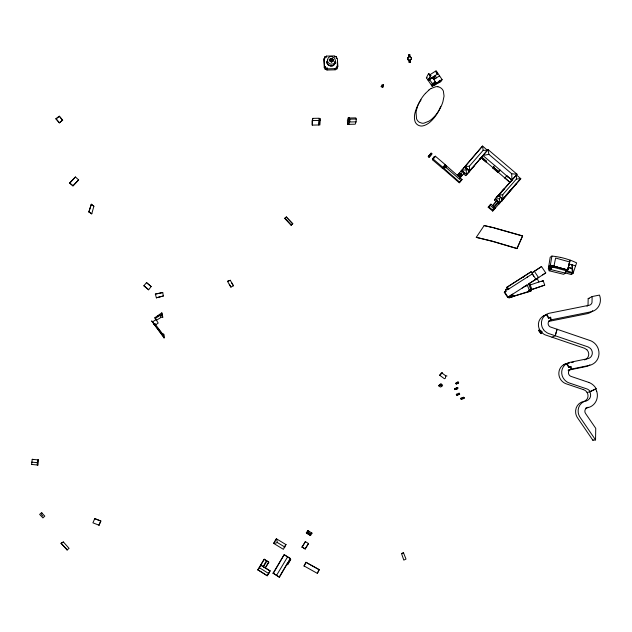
<?xml version="1.0" encoding="UTF-8"?>
<svg xmlns="http://www.w3.org/2000/svg" width="632" height="632" viewBox="0 0 632 632"><rect width="100%" height="100%" fill="white"/><g stroke="black" fill="none" stroke-linecap="round" stroke-linejoin="round"><path stroke-width="0.95" d="M516.423 179.006L516.439 174.906L520.8 178.706L501.863 200.099L502.353 200.486L501.816 201.031L501.342 200.636L502.796 199.135L502.764 194.64L516.423 179.006L520.8 178.706L516.692 183.225M327.036 61.462L327.028 62.971L327.716 59.803M548.481 321.23L551.388 319.776L591.283 311.758A13.027 12.379 50.5 0 0 592.697 311.315L593.59 310.944A13.027 12.379 50.5 0 0 595.668 309.68L596.418 309.056A13.051 12.395 50.5 0 0 599.586 304.411A13.027 12.379 50.5 0 0 600.376 300.611A13.075 12.419 50.5 0 0 599.46 295.089L592.144 296.542L592.01 302.349A3.926 3.729 50.7 0 1 591.307 303.952L590.62 304.624A3.926 3.729 50.7 0 1 588.834 305.311L549.168 313.267A10.697 10.23 51.8 0 0 546.759 314.27L543.267 316.15M592.144 296.542L588.179 298.604L588.044 304.348A3.871 3.681 50.8 0 1 587.341 305.935L587.025 306.291M596.703 391.279A13.256 12.632 58.9 0 1 597.359 395.514A13.296 12.664 58.9 0 1 597.129 397.836L596.971 398.602A13.13 12.506 58.9 0 1 596.213 400.814A13.256 12.632 58.9 0 1 592.271 405.665L591.52 406.171A13.256 12.632 58.9 0 1 587.341 407.774A3.824 3.642 60.4 0 0 585.738 413.755L595.739 428.338L595.542 439.912L592.887 440.259L592.895 439.674M227.488 281.327L230.301 280.316L227.488 281.327L230.909 287.118L233.413 285.798L231.668 282.804M163.72 334.138L164.044 337.851L163.72 334.138L162.566 333.98L154.753 323.592L154.082 324.066L154.706 325.551L158.198 323.07L154.911 317.667L161.808 312.856L162.621 317.169A7.687 7.529 -14.3 0 0 161.587 317.059L156.238 320.392L154.911 317.667M230.909 287.118L229.305 284.266M442.195 373.196L442.226 372.453L441.302 372.943L439.667 375.234L444.422 378.742L445.363 378.276L445.821 375.866L442.195 373.196L439.667 375.234M31.6 464.417L32.224 459.33L38.568 459.97L37.888 465.057L31.6 464.417L32.248 464.496M38.568 459.97L37.888 459.859L37.375 462.687L37.264 464.978L37.888 465.057M233.413 285.798L230.301 280.316M333.214 60.585L333.23 60.016L333.127 60.87A1.73 1.643 55.2 0 1 332.337 61.699C333.388 62.394 333.578 57.267 330.702 58.729A1.706 1.533 -5.6 0 0 329.92 59.55L330.007 60.949A1.706 1.683 -26.1 0 0 330.623 61.588L330.576 61.746M335.039 62.71L334.881 63.421L334.881 61.581M349.749 119.156L349.583 121.984L356.069 121.842L356.243 119.029L355.824 117.892L349.346 118.01L349.749 119.156L356.243 119.029M319.097 123.611L319.255 118.239L312.729 118.374L312.05 121.178L312.255 125.112L319.871 124.954L320.329 118.468L319.192 118.492M488.678 206.703L489.982 205.242L493.387 208.133L492.683 211.08L488.181 207.225L490.93 204.16L495.393 207.928L493.189 210.567L488.678 206.703L488.181 207.225M312.729 118.374L312.255 125.112M319.334 119.187L318.733 124.978M510.869 295.365L512.513 294.259L513.231 295.626L510.34 297.04A1.082 1.043 47.8 0 1 508.989 296.582L512.418 295.112L512.513 294.259L507.678 297.419L504.304 292.308L504.684 292.047L508.057 297.166L507.678 297.419M335.063 62.276A4.061 3.839 56 0 1 333.254 63.903L331.208 64.156A4.045 3.997 -29.8 0 1 329.217 63.5L328.111 62.386A4.037 3.99 -31.6 0 1 327.463 60.403L328.134 58.081A4.013 3.602 -5.4 0 1 330.062 56.683A4.053 3.642 -5.3 0 1 331.508 56.43L334.51 57.907L335.505 60.917A4.108 3.887 55.1 0 1 335.063 62.284L334.968 62.971L334.968 62.039M560.363 257.358A74.379 72.269 58.8 0 1 566.58 258.986L570.672 260.345A73.739 72.19 64.3 0 1 576.605 262.873L572.971 273.498L565.774 271.642L565.972 270.622L551.333 266.759L551.08 268.158L549.516 269.2L548.339 268.924L550.188 257.279L551.918 256.063A74.639 72.538 58.8 0 1 560.355 257.398M548.339 268.924L549.895 267.873L551.918 256.063M573.232 272.724L565.964 270.63L565.522 273.135L563.673 274.304L549.082 270.765L550.859 269.588L551.333 266.759M549.082 270.765L549.635 267.905M548.56 267.502L550.117 266.451L553.727 267.336L553.924 266.238L567.639 270.038L567.978 268.379M553.98 266.206L553.727 267.336L555.615 258.038L569.637 261.956L567.639 270.038M284.763 218.388L286.351 217.005L292.735 223.799L291.107 225.15L284.763 218.388L286.351 217.005M334.778 56.675L334.731 55.908L326.428 56.106L326.483 56.793L324.808 56.833L324.903 58.444L324.098 58.539L323.813 59.74L324.303 67.719L325.085 67.703L325.393 66.447L324.587 66.534L324.303 67.719M324.808 56.833L324.54 58.112M326.136 57.322L326.428 56.106M550.338 265.179L567.694 270.006L570.119 260.147L567.686 270.006L550.33 265.187L548.758 266.254M568.926 264.903L569.14 264.05L575.562 265.851M325.496 68.059L327.178 68.011L326.863 69.267L325.188 69.307L325.393 66.447M326.957 62.465L327.447 60.253M327.684 64.116L327.084 62.742C326.673 65.428 333.862 67.924 334.952 63.153L334.612 63.974M327.937 64.796L330.686 66.21L332.732 65.894L333.688 65.056M336.556 58.247L337.346 58.223L337.851 66.194L337.085 66.139C338.246 68.999 334.281 66.684 335.213 69.804L326.91 70.026L327.178 68.011M329.967 61.106L329.801 60.087M330.939 58.784L332.156 58.697L330.41 59.037M331.421 62.015C332.456 61.794 330.149 61.778 331.729 62.015M333.119 59.898L333.19 60.182M291.107 225.15L292.766 223.681M334.178 64.551L334.281 64.669M336.137 57.844L336.469 56.556L334.794 56.596M334.731 63.864L334.533 64.282M335.213 69.804L335.165 69.054L336.832 69.014L337.085 66.139M336.832 69.014L337.18 67.758M336.738 67.411L337.528 67.387L337.851 66.202M329.793 59.985L330.015 59.455M329.872 59.669L330.497 58.681M91.759 213.798L93.884 206.253L91.316 204.231L88.859 211.87L91.759 213.798L88.859 211.87M417.073 107.851L416.441 110.126A22.175 20.461 -1.6 0 0 416.053 112.607L416.535 118.69A6.581 6.557 15.7 0 0 419.427 122.316L421.963 123.193A6.596 6.573 10.2 0 0 423.993 123.145L428.875 121.194A22.136 20.58 60.6 0 0 430.977 119.78A21.757 20.216 61.9 0 0 432.264 118.69A43.039 39.998 59.7 0 0 442.874 101.91L444.051 96.072L443.372 91.111A6.565 5.625 30 0 0 442.384 89.444L441.966 88.938A6.494 5.593 29.7 0 0 438.561 86.892L437.913 86.75M552.013 337.204L555.212 335.742L557.076 329.296M555.212 335.742L557.1 329.288M541.087 333.617L541.332 331.666L539.057 330.141L538.59 330.378A11.518 11.021 51.9 0 0 541.087 333.617L541.79 332.171L540.581 331.287L538.985 328.277A10.633 10.175 51.9 0 1 545.653 315.06M88.922 211.997L91.316 204.231M565.032 272.906L571.304 274.525L571.557 273.751M348.769 124.346L349.733 121.541L349.496 117.568L348.358 117.591L347.403 120.42L347.639 124.37L355.208 124.196L356.069 121.842M347.639 124.37L348.595 121.565L348.358 117.591M455.775 383.656L457.663 382.802L457.995 381.957L458.674 382.328L458.342 383.174L456.446 384.019L455.775 383.656L456.233 382.747L457.995 381.957M381.175 86.703L382.842 86.007L383.482 84.483L381.918 84.917L381.175 86.703L382.779 87.382L383.482 84.483M382.779 87.382L382.842 86.007M100.764 521.037L98.979 525.239L100.82 521.021L94.705 518.611L100.82 521.021M99.042 525.224L92.92 522.822L94.761 518.603M408.675 54.81L408.635 57.243L407.608 58.278L407.759 59.661L408.991 60.482L409.212 62.544L410.389 62.473L410.405 59.835L411.472 58.902L411.321 57.52L410.065 56.73L409.852 54.747L408.675 54.81L408.635 57.243M407.608 58.278L408.872 56.683M407.759 59.661L407.853 57.725M409.607 55.3L409.852 54.747M409.82 57.291L410.065 56.73M408.991 60.482L409.228 59.929L408.003 59.1M409.212 62.544L409.228 59.929M410.405 59.835L410.16 60.388L411.472 58.902M411.321 57.52L411.227 59.455M484.223 225.458L476.283 237.34L492.589 241.385L516.96 248.605L522.609 235.886L493.323 227.599L484.112 225.569L493.205 227.71M516.96 248.605L522.609 235.886M286.083 544.673L276.389 538.772L273.68 543.394L283.389 549.327L285.925 544.531L284.123 547.612M426.387 77.768L428.472 73.786L429.065 73.636L430.858 75.5L428.054 80.225L426.387 77.768L427.121 77.554M460.688 398.824L461.02 398.16L463.382 397.267L464.267 397.765L463.935 398.437L461.605 399.305L460.688 398.824L463.051 397.939L463.382 397.267M461.605 399.305L461.937 398.642L464.267 397.765M428.054 80.225L430.858 75.5M429.373 79.292L432.738 84.174L431.909 85.928L428.354 80.675L429.365 79.284L432.501 77.381L433.868 79.387L439.596 75.895M428.354 80.675L429.713 78.85L438.118 73.723L442.108 79.6L441.334 81.038C436.009 86.347 442.25 75.998 439.216 82.35M432.501 77.381L432.051 78.265L434.476 76.796L429.997 79.276M456.446 384.019L456.912 383.118L456.233 382.747M268.75 573.579L270.014 570.83L260.692 564.984L257.793 569.772L267.202 575.776L268.75 573.579L259.389 567.718L264.2 559.217L260.866 564.692M431.569 85.075L432.312 83.637L435.314 81.773L436.222 83.211L435.472 84.641L438.213 82.958L438.806 81.267L439.817 80.659M437.486 74.11L437.178 73.644L437.834 73.209L436.167 70.752L429.428 75.097M431.798 85.762L432.738 84.174M304.008 565.917L317.335 573.366L319.239 569.708L305.951 562.29L304.126 566.027L305.951 562.29M431.98 85.802L432.343 86.339L433.023 85.036L438.971 81.52M434.611 82.239L435.156 82.934L432.667 84.475L433.023 85.036M319.136 569.622L317.335 573.366M506.019 289.361L505.892 289.59A1.114 1.074 47 0 0 505.829 290.199L505.9 291.289L505.45 290.459A1.114 1.074 47 0 1 505.521 289.859L505.647 289.63A1.114 1.074 47 0 1 506.516 289.219M273.68 543.394L276.389 538.772M287.465 564.487L290.57 559.281L290.009 558.933L290.767 559.478L287.647 564.708L286.904 564.139L287.647 564.708M273.103 573.161L284.179 554.659L290.301 558.443L279.431 577.253L273.103 573.161L279.431 577.253M273.261 573.429L284.179 554.659M276.453 575.531L287.576 556.918L284.368 554.872M279.747 576.123L286.778 564.337M287.102 564.376L290.222 559.154M302.064 547.059L305.375 541.592L308.495 543.559L305.217 548.939L302.064 547.059L305.217 548.939M302.151 547.122L305.375 541.592M263.133 566.73L266.372 560.758L264.279 559.36M263.386 566.888L266.909 561.098L268.837 562.211L265.322 567.994L263.465 566.928M265.416 567.544L265.322 567.994L270.093 570.965M265.867 566.801L268.742 562.061L264.2 559.217M267.202 575.776L270.014 570.83M305.114 548.86L308.495 543.559M428.259 156.633L431.135 153.134L431.917 153.813L431.427 154.603L429.041 157.305L428.259 156.633L431.135 153.134M429.041 157.305L431.917 153.813M306.338 532.894L307.816 530.524L308.432 530.833L308.914 532.816L310.154 533.621L310.517 535.541L306.338 532.894L310.517 535.541L312.01 533.147L307.816 530.524M308.432 530.833L306.939 533.218L308.914 532.816M432.383 158.909L433.094 158.916L434.658 157.139L434.152 156.823L432.383 158.909L432.841 159.304L432.454 159.754L442.321 168.183L445.26 164.66L435.361 156.207L432.454 159.754M434.152 156.823L434.405 157.526M434.808 157.076L435.361 156.207M441.926 386.168L442.629 385.125L440.986 383.916L439.588 384.588L438.711 385.82L440.338 387.021C443.775 386.673 439.912 383.814 438.711 385.82M440.291 384.959L440.986 383.916M442.321 168.183L445.26 164.66M443.032 168.618L445.852 165.315L462.055 179.488L461.597 180.081L459.235 182.767L443.032 168.618L445.852 165.315L446.184 167.63L461.076 180.57L462.055 179.488M257.856 569.93L259.389 567.718M568.966 370.755L569.882 369.775A3.8 3.626 56.9 0 1 571.091 369.222L570.491 366.671L570.925 366.521L571.533 369.064L568.168 370.218M457.939 174.827L458.382 174.235L459.906 175.088L461.091 176.494L460.633 177.094L464.078 173.042L462.908 171.509L461.376 170.727L458.816 173.768L459.251 173.2L460.783 174.061L461.968 175.475L461.526 176.059M463.509 173.784L465.618 175.609C470.571 171.714 469.908 169.858 464.496 167.125L460.823 171.462L482.532 146.055L487.43 150.298L482.5 155.978M463.651 173.595L464.078 173.042M459.235 182.767L461.076 180.57M487.43 150.298L483.164 150.345L469.379 166.192L469.663 170.703L468.383 172.354L474.442 165.726M468.62 172.552L481.142 157.518M481.671 157.028L479.807 159.232L481.552 157.171L486.474 161.365L481.679 157.028L488.03 149.555L517.047 174.242L511.343 180.784M589.53 398.595L588.171 399.969A6.225 5.933 58.9 0 1 586.433 400.807M481.031 157.842L485.945 162.021L486.601 161.215M148.646 289.756L151.143 286.549L146.521 282.607L143.867 285.759L148.646 289.756L143.867 285.759M494.674 165.465L500.125 170.087L498.016 172.512L492.612 167.907L494.682 165.458L482.888 155.472L488.876 154.35L511.707 173.753L517.047 174.242L515.933 175.435M498.838 171.572L493.173 167.251L498.83 171.58M492.683 211.08L499.509 203.291L496.744 200.858L493.284 204.815M457.955 174.811L459.251 173.2M510.948 181.194L496.91 196.923L503.941 189.015L498.522 195.58M493.063 168.294L493.758 167.48M458.571 176.123L459.622 174.882L461.076 176.518L459.567 178.358L460.001 177.79L459.085 176.581L457.339 175.467L458.374 174.242L459.622 174.882M459.906 175.088L460.783 174.061M511.517 180.634L516.439 174.906M501.816 201.031L507.591 194.056L501.342 200.636M459.227 173.231L460.768 174.005L462.908 171.509M496.744 200.858L492.557 205.724L495.298 208.031M461.091 176.494L461.968 175.475L460.768 174.005M498.016 172.512L496.452 170.253M511.707 173.753L511.975 180.144L506.738 175.87L512.015 180.057L509.866 182.364L504.921 177.869M509.866 182.364L496.238 170.498M463.461 168.223L482.532 146.055L483.164 150.345M480.352 158.593L482.493 155.97M472.602 167.504L465.618 175.609M479.807 159.232L481.149 157.692L494.888 169.352M497.479 172.054L498.174 171.248M496.104 201.529L494.477 200.099C497.313 194.395 499.478 195.549 502.63 199.759L498.861 203.954L502.63 199.759M505.813 195.565L516.589 183.391L507.046 194.617L507.749 194.198M489.982 205.242L490.93 204.16M494.477 200.099L495.512 198.962L499.383 198.717L500.528 197.397M473.81 166.121L479.838 159.256M504.091 189.158L511.588 180.555M501.863 200.099L504.439 197.16M505.734 195.699L516.739 183.533M468.802 171.817L473.186 166.832M501.982 199.91L503.262 198.464M466.163 169.826L466.519 174.456L461.716 170.269L466.163 169.826L467.111 168.752L469.292 171.185L464.481 167.14L467.111 168.752M493.995 206.506L498.237 201.719M494.564 206.996L498.798 202.224M72.98 185.863L78.629 179.907L72.98 185.863L69.654 183.051L71.511 180.997L75.421 176.976L78.629 179.907M69.725 183.185L75.421 176.976M504.778 178.026L506.88 175.704M496.91 196.923L498.364 195.375L502.796 199.135M497.108 197.089L498.601 195.501L502.764 194.64M425.51 93.339L429.033 89.957M494.817 208.52L495.393 207.928L493.387 208.133M476.283 237.34L492.707 241.274L517.087 248.495M41.902 513.058L44.793 516.115L42.937 517.916L39.642 514.416L41.617 512.623L41.981 513.05M67.063 549.935L69.078 548.371L63.398 541.98L61.083 543.283L67.134 549.903L61.083 543.283M592.042 311.3L591.663 311.6A12.885 12.253 50.6 0 1 589.601 312.848L588.716 313.227A12.838 12.206 50.6 0 1 587.326 313.654L549.303 321.301M155.44 318.394L160.473 315.02A7.94 7.276 31 0 1 161.926 315.163L162.945 317.232M59.329 122.845L62.615 120.127L59.321 116.217L55.956 118.761L59.329 122.845L62.615 120.127M56.035 118.927L59.321 116.217M330.196 58.776L331.452 58.555L331.942 60.561L330.212 61.035M164.044 337.851L151.625 320.906L152.612 321.925L156.167 319.373M154.824 323.774L154.161 324.248L152.612 321.925M509.108 288.769L508.128 289.424L506.777 287.37L531.164 271.736L532.563 273.751L531.962 274.17M523.296 277.195L523.691 276.919M531.164 271.736L506.777 287.37M507.117 289.369L507.883 289.559L507.496 289.108A1.114 1.074 47 0 0 506.011 289.385M508.128 289.424L508.689 289.037L507.33 286.983M532.105 272.748L541.529 266.554L545.732 272.89L542.683 274.92M541.529 266.554L532.183 272.732M432.059 78.194L434.358 76.622L434.184 77.365L432.572 78.344M522.222 288.066L527.175 284.858L529.703 291.075L528.399 291.905L511.549 296.74M530.232 288.01L531.006 289.677L528.589 283.973L537.153 278.451L538.906 282.006L543.172 280.671L544.705 285.119L530.604 289.946L544.705 285.119M538.827 277.329L534.38 280.252M512.52 295.302L512.813 296.013L511.715 297.072L508.879 297.664L512.813 296.013L511.683 297.087M508.981 297.933L529.703 291.075M529.466 285.237L538.922 281.99M541.829 281.548L543.172 280.671M530.382 289.97L530.809 289.693L531.133 290.862L528.81 291.723L531.133 290.862M528.589 283.973L535.936 279.257L532.373 273.885L533.724 276.303M536.608 278.831L545.732 272.89M527.325 277.124L532.563 273.751M508.989 296.574L509.621 296.171M527.175 284.858L510.624 295.484A1.09 1.051 47.7 0 0 511.983 295.942L513.231 295.626L512.418 295.112M527.515 276.99L508.926 288.887M504.304 292.308L505 291.842M508.507 289.164L507.512 289.819M504.628 292.103L506.279 291.028M456.312 394.479L456.944 394.076L457.505 394.961L459.677 394.099L459.108 393.207L456.312 394.479L456.873 395.363L459.677 394.099M459.108 393.207L458.461 393.61L459.029 394.51M456.873 395.363L457.505 394.961M439.983 80.904L442.108 79.6M429.27 79.719L428.923 80.169M571.304 274.525L572.971 273.498M428.472 73.786L430.226 75.887M432.343 86.339L435.535 84.514M433.868 79.387L436.222 83.211M439.05 82.097L438.213 82.958M431.198 88.441L435.969 86.671A6.557 5.641 29.9 0 1 437.913 86.758M61.154 543.259L63.398 541.98M588.795 382.423A13.264 12.64 58.9 0 1 596.158 388.735L590.185 391.666A6.257 5.965 58.9 0 0 586.346 388.743L569.187 382.945A10.744 10.254 56.9 0 1 566.936 381.87L566.414 381.523A8.974 8.572 57 0 1 566.13 381.317A10.744 10.254 56.9 0 1 566.485 363.732L568.737 367.389L570.491 366.671M543.631 329.778L542.54 328.016A10.681 10.215 51.9 0 1 542.011 326.744A10.681 10.215 51.9 0 1 546.332 314.507L548.457 318.204L550.646 317.272L551.254 319.816M548.457 318.204L548.892 317.975A6.407 6.13 51.8 0 1 550.188 317.398L550.646 317.272M539.057 330.141L538.891 330.22A11.518 11.186 49.1 0 0 541.395 333.467M538.59 330.378L538.756 330.291A4.329 4.147 51.9 0 0 539.854 330.899L540.826 331.318M540.802 330.986L541.474 332.329L541.916 332.108L541.269 331.105M596.158 388.735L589.688 391.8A6.265 5.972 58.9 0 1 590.525 396.193L590.375 396.833A6.265 5.972 58.9 0 1 589.53 398.61M541.561 332.029L542.003 331.816L541.553 331.255M403.508 552.834L405.997 559.083L403.816 560.102L401.525 553.521L403.595 552.866L401.525 553.521M569.156 367.153L569.582 366.963A6.494 6.194 56.9 0 1 570.925 366.521M454.708 388.562L457.766 387.55L457.781 388.617L454.771 389.604L454.708 388.562L455.467 388.53M456.233 388.206L457.766 387.55M454.771 389.604L457.781 388.617M543.607 329.77A10.736 10.262 51.9 0 0 544.926 331.231L547.146 332.835A10.736 10.262 51.9 0 0 549.011 333.649L588.068 346.921L590.391 348.382A6.202 5.909 55.1 0 1 591.41 356.172A6.225 5.925 55.1 0 1 587.381 358.755L570.056 362.318A10.752 10.262 56.8 0 0 566.928 363.542L563.602 364.743A10.649 10.175 56.9 0 1 566.707 363.558M568.737 367.389L569.171 367.232L566.928 363.542M528.834 290.317L530.809 289.693M528.684 290.412L530.659 289.788M508.879 297.664L511.612 296.803M331.452 58.555L332.4 58.27L333.19 59.621M273.822 543.544L277.401 542.564L284.906 547.099M590.185 391.666L587.096 392.48A6.217 5.933 59 0 1 587.918 396.841L587.768 397.481A6.241 5.949 59 0 1 586.931 399.234L585.58 400.593A6.178 5.893 59 0 1 583.857 401.431A10.791 10.278 60.5 0 0 575.618 410.626L575.712 413.186A10.791 10.278 60.5 0 0 577.632 417.957L592.887 440.259M163.348 295.997L156.388 297.783L163.348 295.997L162.74 292.537L155.338 294.093L156.388 297.783M310.154 533.621L312.01 533.147L311.371 532.823M568.318 370.186L585.904 366.568A13.027 12.411 55.2 0 0 589.869 364.933M566.707 363.526L569.566 362.942M571.478 362.547L573.382 362.16M571.683 369.033L589.443 365.383A13.153 12.521 55.1 0 0 598.346 349.156A13.683 13.027 55.1 0 0 597.667 347.403L596.916 346.052A13.232 12.601 55.1 0 0 596.016 344.788L595.684 344.393A13.193 12.561 55.1 0 0 593.424 342.299L592.137 341.47A13.153 12.521 55.1 0 0 589.798 340.443L550.267 326.934A3.8 3.634 51.9 0 1 549.563 326.468L549.358 326.286A3.768 3.602 51.9 0 1 548.663 325.401A3.753 3.587 51.9 0 1 548.197 324.082L548.165 323.805A3.768 3.602 51.9 0 1 548.189 322.992L548.489 321.933A3.768 3.602 51.9 0 1 550.677 320.076L550.211 317.501M588.179 298.604L589.15 298.415M331.926 58.357L332.4 58.27M446.184 167.63L443.451 168.001L459.693 182.174M469.379 166.192L464.71 166.564L469.663 170.703M409.449 61.991L410.626 61.928M327.202 68.841L335.529 68.619M319.326 120.214L320.464 120.183M348.595 121.565L349.733 121.541M312.895 120.578L319.429 120.443M445.821 375.866L446.998 375.969M31.711 462.134L37.375 462.687M32.224 459.33L32.927 459.432M326.957 62.236L327.028 62.971M549.895 267.873L551.08 268.158M565.522 273.135L550.859 269.588M494.074 227.962L522.474 235.997M588.795 382.423L570.799 376.317A3.8 3.626 56.9 0 1 568.966 370.763M583.281 389.581L566.264 383.829A10.649 10.175 56.9 0 1 564.036 382.771L563.523 382.423A8.903 8.5 57.1 0 1 563.238 382.218A10.689 10.207 56.9 0 1 560.308 378.908A10.649 10.175 56.9 0 1 558.854 372.872A10.689 10.207 56.9 0 1 563.602 364.719M461.02 398.16L461.937 398.642M457.663 382.802L458.342 383.174M306.038 562.377L319.239 569.708M463.051 397.939L463.935 398.437M287.576 556.918L290.515 558.68M257.793 569.772L267.115 575.618M266.372 560.758L266.909 561.098M495.512 198.962L499.904 202.888L499.383 198.717M331.942 60.561L332.953 60.806L333.262 59.906M260.763 565.134L262.857 566.548M440.125 385.149L441.76 386.357M91.379 204.365L93.884 206.253M69.654 183.051L72.917 185.729M500.117 170.103L508.16 177.15M432.999 158.893L442.89 167.346M428.741 155.843L429.523 156.515M586.859 349.725L584.553 348.279L545.914 335.118A10.633 10.175 51.9 0 1 544.065 334.312L541.885 332.732A10.633 10.175 51.9 0 1 540.565 331.271M286.32 217.124L292.735 223.799M284.795 218.269L291.139 225.032M493.418 166.966L494.627 168.278M41.357 514.456L42.881 516.123M59.392 116.383L62.686 120.293M55.956 118.761L59.258 122.679M154.082 324.066L163.625 336.793M158.324 328.964L162.448 334.399M157.668 315.51L158.205 316.229M155.18 318.331L155.709 319.057M595.542 439.912L580.176 417.46A10.87 10.349 60.4 0 1 578.233 412.649L578.146 410.065A10.87 10.349 60.4 0 1 586.425 400.822M437.202 73.604L435.646 71.313L437.178 73.644M428.678 79.837L428.986 80.288M436.285 77.918C435.559 73.968 432.817 77.096 435.085 78.7M538.504 277.543L534.309 271.207M529.458 283.389L531.899 289.108M429.404 78.384L429.713 78.842M526.282 285.451L526.709 286.099M434.642 82.184L435.132 82.966M546.759 314.27L548.892 317.975M595.652 388.87L596.679 391.263M154.753 323.592L155.369 325.077M146.521 282.607L151.143 286.549M160.078 315.02L160.828 317.074M155.338 294.093L162.74 292.537M276.524 538.899L277.401 542.564M161.808 312.856L162.258 315.273M488.03 149.555L488.876 154.35M572.063 268.639L572.521 272.234L571.921 264.832M336.469 56.556L336.579 58.168M572.237 264.919L572.884 272.629M337.188 62.086L337.528 67.387M326.863 69.267L326.91 70.026M325.085 67.703L325.188 69.307M324.098 58.539L324.587 66.534M456.999 387.574L457.015 388.648M585.058 359.711A6.17 5.878 55.2 0 1 584.474 359.885M586.852 349.709A6.17 5.878 55.2 0 1 586.148 359.166M583.297 389.636A6.178 5.893 59 0 1 587.088 392.519M588.131 407.19A13.161 12.545 59 0 1 585.635 408.154M592.761 310.644A12.885 12.253 50.6 0 1 592.413 310.976M417.049 107.843A42.913 39.603 -0.6 0 1 425.431 93.354M421.094 99.856A42.818 40.669 31.4 0 0 417.918 105.078A42.858 40.709 31.4 0 0 415.161 112.227L414.947 113.057A22.041 20.951 29.7 0 0 414.529 115.585L414.466 116.438A16.163 15.373 29.2 0 0 414.584 119.416L414.868 120.902A6.581 6.265 28.5 0 0 419.166 125.626L420.462 125.95A6.541 6.233 28.5 0 0 422.445 125.958L423.819 125.626A16.148 15.358 28 0 0 427.24 124.101A21.828 20.745 27.5 0 0 430.661 121.526A42.85 40.685 25.9 0 0 440.694 106.31M428.994 89.918A21.836 20.169 -1.8 0 1 431.166 88.393M435.503 83.527L434.871 84.917L435.503 83.527M502.582 190.769L498.174 195.96L504.02 189.237L502.582 190.769M572.221 268.537L568.31 267.447L572.229 268.529"/></g></svg>
